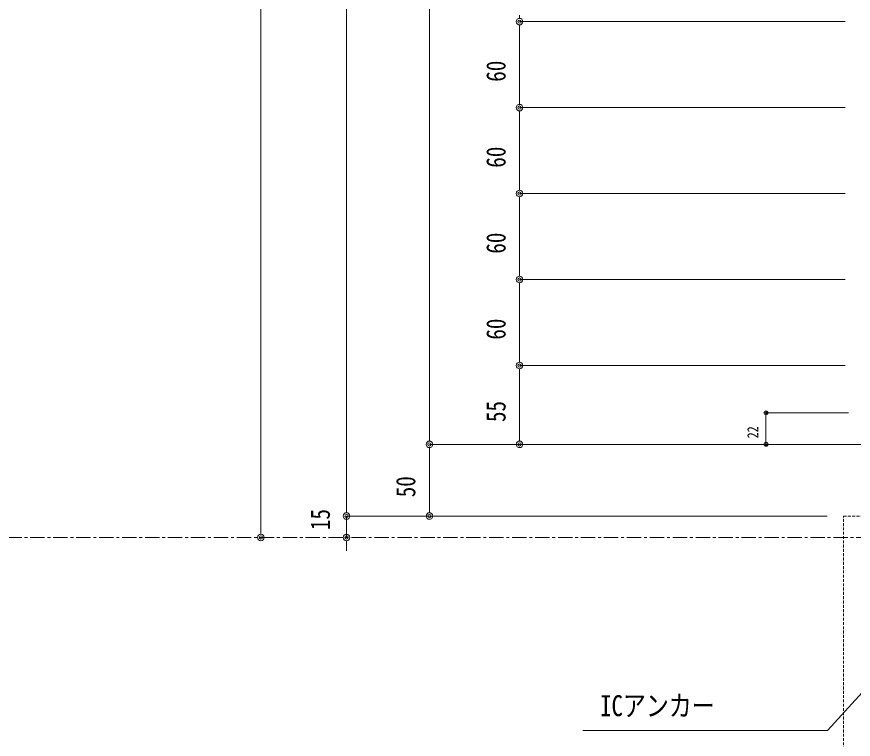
# Model space of a CAD drawing. Units: millimetres, scale not verified. Extents: x -1682 to 1682, y -1188 to 1188.
# Drawn here: x -748 to -165, y -630 to -126 of the extents above; entities that cross this region are included whole.
import ezdxf
from ezdxf.enums import TextEntityAlignment as Align

# ---------------------------------------------------------------- set-up
doc = ezdxf.new("R2010")
doc.units = ezdxf.units.MM
doc.header["$LTSCALE"] = 8
doc.linetypes.add('USER1', pattern=[2, 1.25, -0.25, 0.25, -0.25])
doc.linetypes.add('USER3', pattern=[0.375, 0.25, -0.125])
for name, color, linetype, lineweight in [('0-0_0', 7, 'Continuous', 18), ('0-A_1手摺寸法', 3, 'Continuous', 18), ('1-0_KIJUN-A', 2, 'USER1', 18), ('1-2_2躯体隠れ', 6, 'USER3', 18)]:
    doc.layers.add(name, color=color, linetype=linetype, lineweight=lineweight)
doc.styles.add('ＭＳ ゴシック', font='')
doc.styles.get('ＭＳ ゴシック').set_extended_font_data('MS Gothic')

msp = doc.modelspace()

# ---------------------------------------------------------------- linework, layer by layer
at = {"layer": '0-0_0'}
for p, q in [((-397.349, -126.68), (-397.349, -124.38)), ((-397.349, -131.28), (-397.349, -133.58)), ((-397.349, -186.68), (-397.349, -184.38)), ((-397.349, -191.28), (-397.349, -193.58)), ((-397.349, -246.68), (-397.349, -244.38)), ((-397.349, -251.28), (-397.349, -253.58)), ((-397.349, -306.68), (-397.349, -304.38)), ((-397.349, -311.28), (-397.349, -313.58)), ((-397.349, -366.68), (-397.349, -364.38)), ((-397.349, -371.28), (-397.349, -373.58)), ((-225.582, -403.33), (-225.582, -404.68)), ((-460.279, -421.68), (-460.279, -419.38)), ((-397.349, -421.68), (-397.349, -419.38)), ((-225.582, -422.63), (-225.582, -421.28)), ((-460.279, -426.28), (-460.279, -428.58)), ((-517.995, -471.68), (-517.995, -469.38)), ((-517.995, -471.68), (-517.995, -469.38)), ((-460.279, -471.68), (-460.279, -469.38)), ((-577.756, -486.68), (-577.756, -484.38)), ((-517.995, -491.28), (-517.995, -493.58))]:
    msp.add_line(p, q, dxfattribs=at)
msp.add_lwpolyline([(-107.275, -541.184), (-182.721, -623.78), (-353.276, -623.78)], dxfattribs=at)
for centre, radius in [((-397.349, -128.98), 2.3), ((-397.349, -128.98), 2.3), ((-397.349, -128.98), 1.15), ((-397.349, -128.98), 1.15), ((-397.349, -188.98), 2.3), ((-397.349, -188.98), 2.3), ((-397.349, -188.98), 1.15), ((-397.349, -188.98), 1.15), ((-397.349, -248.98), 2.3), ((-397.349, -248.98), 2.3), ((-397.349, -248.98), 1.15), ((-397.349, -248.98), 1.15), ((-397.349, -308.98), 2.3), ((-397.349, -308.98), 2.3), ((-397.349, -308.98), 1.15), ((-397.349, -308.98), 1.15), ((-397.349, -368.98), 2.3), ((-397.349, -368.98), 2.3), ((-397.349, -368.98), 1.15), ((-397.349, -368.98), 1.15), ((-225.582, -401.98), 1.35), ((-225.582, -401.98), 0.675), ((-460.279, -423.98), 2.3), ((-460.279, -423.98), 2.3), ((-460.279, -423.98), 1.15), ((-460.279, -423.98), 1.15), ((-397.349, -423.98), 2.3), ((-397.349, -423.98), 1.15), ((-225.582, -423.98), 1.35), ((-225.582, -423.98), 0.675), ((-517.995, -473.98), 2.3), ((-517.995, -473.98), 2.3), ((-460.279, -473.98), 2.3), ((-517.995, -473.98), 1.15), ((-517.995, -473.98), 1.15), ((-460.279, -473.98), 1.15), ((-577.756, -488.98), 2.3), ((-577.756, -488.98), 1.15), ((-517.995, -488.98), 2.3), ((-517.995, -488.98), 1.15)]:
    msp.add_circle(centre, radius, dxfattribs=at)
at = {"layer": '0-A_1手摺寸法'}
for p, q in [((-577.756, 621.42), (-577.756, -484.38)), ((-517.995, 621.42), (-517.995, -469.38)), ((-460.279, 586.42), (-460.279, -419.38)), ((-170.428, -128.98), (-397.349, -128.98)), ((-170.428, -128.98), (-397.349, -128.98)), ((-397.349, -133.58), (-397.349, -184.38)), ((-170.428, -188.98), (-397.349, -188.98)), ((-170.428, -188.98), (-397.349, -188.98)), ((-397.349, -193.58), (-397.349, -244.38)), ((-170.428, -248.98), (-397.349, -248.98)), ((-170.428, -248.98), (-397.349, -248.98)), ((-397.349, -253.58), (-397.349, -304.38)), ((-170.428, -308.98), (-397.349, -308.98)), ((-170.428, -308.98), (-397.349, -308.98)), ((-397.349, -313.58), (-397.349, -364.38)), ((-170.428, -368.98), (-397.349, -368.98)), ((-170.428, -368.98), (-397.349, -368.98)), ((-397.349, -373.58), (-397.349, -419.38)), ((-167.928, -401.98), (-225.582, -401.98)), ((-225.582, -421.28), (-225.582, -404.68)), ((-148.428, -423.98), (-460.279, -423.98)), ((-148.428, -423.98), (-460.279, -423.98)), ((-148.428, -423.98), (-397.349, -423.98)), ((-167.928, -423.98), (-225.582, -423.98)), ((-460.279, -428.58), (-460.279, -469.38)), ((-517.995, -469.38), (-517.995, -464.78)), ((-182.928, -473.98), (-517.995, -473.98)), ((-182.928, -473.98), (-517.995, -473.98)), ((-517.995, -473.98), (-517.995, -488.98)), ((-182.928, -473.98), (-460.279, -473.98)), ((-517.995, -493.58), (-517.995, -498.18))]:
    msp.add_line(p, q, dxfattribs=at)
at = {"layer": '1-0_KIJUN-A'}
msp.add_line((-1362.564, -488.98), (264.289, -488.98), dxfattribs=at)
at = {"layer": '1-2_2躯体隠れ'}
for p, q in [((-171.428, -828.98), (-171.428, -473.98)), ((-171.428, -473.98), (-116.428, -473.98))]:
    msp.add_line(p, q, dxfattribs=at)

# ---------------------------------------------------------------- texts
at = {"layer": '0-0_0', "style": 'ＭＳ ゴシック', "width": 0.8}
msp.add_text('ICアンカー ', height=14.66, dxfattribs=at).set_placement((-341.257, -618.077), align=Align.BOTTOM_LEFT)
at = {"layer": '0-A_1手摺寸法', "color": 7, "style": 'ＭＳ ゴシック', "width": 0.8}
for s, height, p in [('60', 13.49, (-403.099, -170.896)), ('60', 13.49, (-403.099, -230.896)), ('60', 13.49, (-403.099, -290.896)), ('60', 13.49, (-403.099, -350.896)), ('55', 13.49, (-403.099, -408.396)), ('22', 7.698, (-228.582, -419.78)), ('50', 13.49, (-466.029, -460.896)), ('15', 13.49, (-525.612, -483.797))]:
    msp.add_text(s, height=height, rotation=90, dxfattribs=at).set_placement(p, align=Align.BOTTOM_LEFT)

doc.saveas('drawing.dxf')
